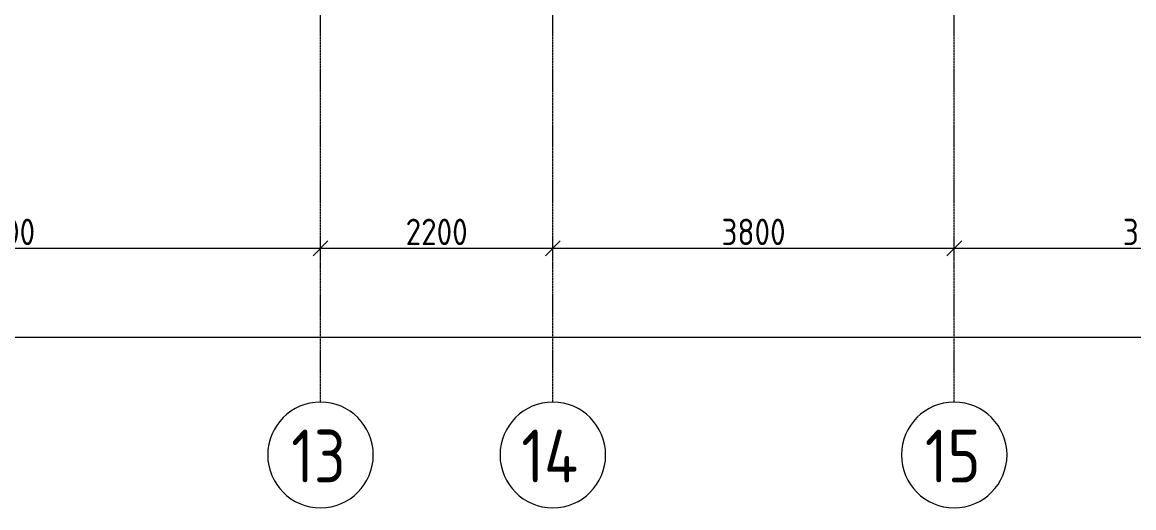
# Model space of a CAD drawing. Header units: millimetres. Extents: x -56773 to 221258, y -262288 to 26541.
# Drawn here: x 36976 to 47500, y -11974 to -7377 of the extents above; entities that cross this region are included whole.
import ezdxf

# ---------------------------------------------------------------- set-up
doc = ezdxf.new("R2010")
doc.units = ezdxf.units.MM
doc.linetypes.add('ADSK_Линия сетки', pattern=[25, 20, -2.5, 0, -2.5])
doc.layers.add('Оси', color=7, linetype='Continuous', lineweight=9)
doc.layers.add('Размеры', color=7, linetype='Continuous', lineweight=9)
doc.styles.add('GOST Common', font='', dxfattribs={"width": 0.9, "height": 500})
doc.styles.add('GOST Common_2', font='', dxfattribs={"width": 0.9, "height": 250})
doc.styles.get('GOST Common').set_extended_font_data('GOST Common')
doc.styles.get('GOST Common_2').set_extended_font_data('GOST Common')
doc.dimstyles.new('ADSK_Основной_2_5_мм', dxfattribs={"dimscale": 304.8, "dimtxt": 251.428749, "dimasz": 0.463911, "dimexe": 0.492126, "dimexo": 0.984252, "dimgap": 0.098425, "dimtad": 1, "dimrnd": 0.01, "dimdsep": 46, "dimtxsty": 'GOST Common_2', "dimblk1": 'OBLIQUE', "dimblk2": 'OBLIQUE', "dimsah": 1, "dimcen": 0.09, "dimdle": 0.492126, "dimazin": 2, "dimtfac": 1, "dimtdec": 4, "dimtix": 1, "dimtmove": 0, "dimatfit": 3, "dimfxl": 1, "dimtvp": 1, "dimtolj": 1, "dimtzin": 0, "dimlwd": 20, "dimlwe": 20, "dimarcsym": 2})

# ---------------------------------------------------------------- blocks, each defined once
blk = doc.blocks.new('Ось сетки - Круг_Ø10 мм-8259-Кладочный план подвала')
at = {"layer": 'Оси', "lineweight": 20}
for start, end in [(360, 180), (180, 360)]:
    blk.add_arc((0, 0), 5, start, end, dxfattribs=at)
blk = doc.blocks.new('_Oblique')
at = {"color": 0, "linetype": 'ByBlock', "lineweight": -2}
blk.add_line((-0.5, -0.5), (0.5, 0.5), dxfattribs=at)
blk = doc.blocks.new('DIMBLOCK12-Кладочный план подвала')
at = {"layer": 'Defpoints', "color": 0, "lineweight": 25, "transparency": 16777216}
for p in [(33800, -9417), (39800, -9417), (39800, -9517)]:
    blk.add_point(p, dxfattribs=at)
at = {"layer": 'Размеры', "color": 0, "lineweight": 20, "transparency": 16777216}
for p, q in [((33650, -9517), (39950, -9517)), ((33800, -9717), (33800, -9667)), ((39800, -9717), (39800, -9667))]:
    blk.add_line(p, q, dxfattribs=at)
at = {"layer": 'Размеры', "color": 0, "lineweight": 20, "transparency": 16777216, "xscale": 141.4, "yscale": 141.4, "zscale": 141.4, "rotation": 180}
blk.add_blockref('_Oblique', (33800, -9517), dxfattribs=at)
at = {"layer": 'Размеры', "color": 0, "lineweight": 20, "transparency": 16777216, "xscale": 141.4, "yscale": 141.4, "zscale": 141.4}
blk.add_blockref('_Oblique', (39800, -9517), dxfattribs=at)
at = {"layer": 'Размеры', "color": 0, "lineweight": 9, "transparency": 16777216, "insert": (36800, -9362), "char_height": 250, "width": 756.84, "attachment_point": 5, "style": 'GOST Common_2'}
blk.add_mtext('\\A1;6000', dxfattribs=at)
blk = doc.blocks.new('DIMBLOCK13-Кладочный план подвала')
at = {"layer": 'Defpoints', "color": 0, "lineweight": 25, "transparency": 16777216}
for p in [(39800, -9417), (42000, -9417), (42000, -9517)]:
    blk.add_point(p, dxfattribs=at)
at = {"layer": 'Размеры', "color": 0, "lineweight": 20, "transparency": 16777216}
for p, q in [((39650, -9517), (42150, -9517)), ((39800, -9717), (39800, -9667)), ((42000, -9717), (42000, -9667))]:
    blk.add_line(p, q, dxfattribs=at)
at = {"layer": 'Размеры', "color": 0, "lineweight": 20, "transparency": 16777216, "xscale": 141.4, "yscale": 141.4, "zscale": 141.4, "rotation": 180}
blk.add_blockref('_Oblique', (39800, -9517), dxfattribs=at)
at = {"layer": 'Размеры', "color": 0, "lineweight": 20, "transparency": 16777216, "xscale": 141.4, "yscale": 141.4, "zscale": 141.4}
blk.add_blockref('_Oblique', (42000, -9517), dxfattribs=at)
at = {"layer": 'Размеры', "color": 0, "lineweight": 9, "transparency": 16777216, "insert": (40900, -9362), "char_height": 250, "width": 756.84, "attachment_point": 5, "style": 'GOST Common_2'}
blk.add_mtext('\\A1;2200', dxfattribs=at)
blk = doc.blocks.new('DIMBLOCK14-Кладочный план подвала')
at = {"layer": 'Defpoints', "color": 0, "lineweight": 25, "transparency": 16777216}
for p in [(42000, -9417), (45800, -9417), (45800, -9517)]:
    blk.add_point(p, dxfattribs=at)
at = {"layer": 'Размеры', "color": 0, "lineweight": 20, "transparency": 16777216}
for p, q in [((41850, -9517), (45950, -9517)), ((42000, -9717), (42000, -9667)), ((45800, -9717), (45800, -9667))]:
    blk.add_line(p, q, dxfattribs=at)
at = {"layer": 'Размеры', "color": 0, "lineweight": 20, "transparency": 16777216, "xscale": 141.4, "yscale": 141.4, "zscale": 141.4, "rotation": 180}
blk.add_blockref('_Oblique', (42000, -9517), dxfattribs=at)
at = {"layer": 'Размеры', "color": 0, "lineweight": 20, "transparency": 16777216, "xscale": 141.4, "yscale": 141.4, "zscale": 141.4}
blk.add_blockref('_Oblique', (45800, -9517), dxfattribs=at)
at = {"layer": 'Размеры', "color": 0, "lineweight": 9, "transparency": 16777216, "insert": (43900, -9362), "char_height": 250, "width": 756.84, "attachment_point": 5, "style": 'GOST Common_2'}
blk.add_mtext('\\A1;3800', dxfattribs=at)
blk = doc.blocks.new('DIMBLOCK15-Кладочный план подвала')
at = {"layer": 'Defpoints', "color": 0, "lineweight": 25, "transparency": 16777216}
for p in [(45800, -9417), (49600, -9417), (49600, -9517)]:
    blk.add_point(p, dxfattribs=at)
at = {"layer": 'Размеры', "color": 0, "lineweight": 20, "transparency": 16777216}
for p, q in [((45650, -9517), (49750, -9517)), ((45800, -9717), (45800, -9667)), ((49600, -9717), (49600, -9667))]:
    blk.add_line(p, q, dxfattribs=at)
at = {"layer": 'Размеры', "color": 0, "lineweight": 20, "transparency": 16777216, "xscale": 141.4, "yscale": 141.4, "zscale": 141.4, "rotation": 180}
blk.add_blockref('_Oblique', (45800, -9517), dxfattribs=at)
at = {"layer": 'Размеры', "color": 0, "lineweight": 20, "transparency": 16777216, "xscale": 141.4, "yscale": 141.4, "zscale": 141.4}
blk.add_blockref('_Oblique', (49600, -9517), dxfattribs=at)
at = {"layer": 'Размеры', "color": 0, "lineweight": 9, "transparency": 16777216, "insert": (47700, -9362), "char_height": 250, "width": 756.84, "attachment_point": 5, "style": 'GOST Common_2'}
blk.add_mtext('\\A1;3800', dxfattribs=at)
blk = doc.blocks.new('DIMBLOCK25-Кладочный план подвала')
at = {"layer": 'Defpoints', "color": 0, "lineweight": 25, "transparency": 16777216}
for p in [(-19600, -10257), (61600, -10257), (61600, -10357)]:
    blk.add_point(p, dxfattribs=at)
at = {"layer": 'Размеры', "color": 0, "lineweight": 20, "transparency": 16777216}
for p, q in [((-19750, -10357), (61750, -10357)), ((-19600, -10557), (-19600, -10507)), ((61600, -10557), (61600, -10507))]:
    blk.add_line(p, q, dxfattribs=at)
at = {"layer": 'Размеры', "color": 0, "lineweight": 20, "transparency": 16777216, "xscale": 141.4, "yscale": 141.4, "zscale": 141.4, "rotation": 180}
blk.add_blockref('_Oblique', (-19600, -10357), dxfattribs=at)
at = {"layer": 'Размеры', "color": 0, "lineweight": 20, "transparency": 16777216, "xscale": 141.4, "yscale": 141.4, "zscale": 141.4}
blk.add_blockref('_Oblique', (61600, -10357), dxfattribs=at)
at = {"layer": 'Размеры', "color": 0, "lineweight": 9, "transparency": 16777216, "insert": (21000, -10202), "char_height": 250, "width": 889.8, "attachment_point": 5, "style": 'GOST Common_2'}
blk.add_mtext('\\A1;81200', dxfattribs=at)

msp = doc.modelspace()

# ---------------------------------------------------------------- linework, layer by layer
at = {"layer": 'Оси', "linetype": 'ADSK_Линия сетки', "lineweight": 5}
for p, q in [((39800, -10973.8823), (39800, 10027.4451)), ((42000, -10973.8823), (42000, 10027.4451)), ((45800, -10973.8823), (45800, 10027.4451))]:
    msp.add_line(p, q, dxfattribs=at)

# ---------------------------------------------------------------- block references
at = {"layer": 'Оси', "lineweight": 20, "xscale": 99.99999999999993, "yscale": 99.99999999999993, "zscale": 99.99999999999993}
for p in [(39800, -11473.8823), (42000, -11473.8823), (45800, -11473.8823)]:
    msp.add_blockref('Ось сетки - Круг_Ø10 мм-8259-Кладочный план подвала', p, dxfattribs=at)

# ---------------------------------------------------------------- texts
at = {"layer": 'Оси', "char_height": 500, "attachment_point": 1, "style": 'GOST Common'}
for s, insert, width in [('13', (39522.4193, -11234.0156), 671.012437), ('14', (41701.7193, -11234.0156), 721.51875), ('15', (45522.4193, -11234.0156), 671.012437)]:
    msp.add_mtext(s, dxfattribs=dict(at, insert=insert, width=width))

# ---------------------------------------------------------------- dimensions: what is measured, and where the dimension line sits
at = {"layer": 'Размеры', "lineweight": 9}
for base, p1, p2, override, picture, middle in [((39800, -9517.2545), (33800, -9417.2696), (39800, -9417.2696), {"dimpost": '<>', "dimfxl": 6000}, 'DIMBLOCK12-Кладочный план подвала', (36800, -9362.2545)), ((42000, -9517.2545), (39800, -9417.2696), (42000, -9417.2696), {"dimpost": '<>', "dimfxl": 2200}, 'DIMBLOCK13-Кладочный план подвала', (40900, -9362.2545)), ((45800, -9517.2545), (42000, -9417.2696), (45800, -9417.2696), {"dimpost": '<>', "dimfxl": 3800}, 'DIMBLOCK14-Кладочный план подвала', (43900, -9362.2545)), ((49600, -9517.2545), (45800, -9417.2696), (49600, -9417.2696), {"dimpost": '<>', "dimfxl": 3800}, 'DIMBLOCK15-Кладочный план подвала', (47700, -9362.2545)), ((61600, -10357.2545), (-19600, -10257.2696), (61600, -10257.2696), {"dimpost": '<>', "dimfxl": 81200}, 'DIMBLOCK25-Кладочный план подвала', (21000, -10202.2545))]:
    dim = msp.add_linear_dim(base=base, p1=p1, p2=p2, dimstyle='ADSK_Основной_2_5_мм', override=override, dxfattribs=at)
    dim.commit()
    dim.dimension.update_dxf_attribs({"geometry": picture, "text_midpoint": middle})

doc.saveas('drawing.dxf')
